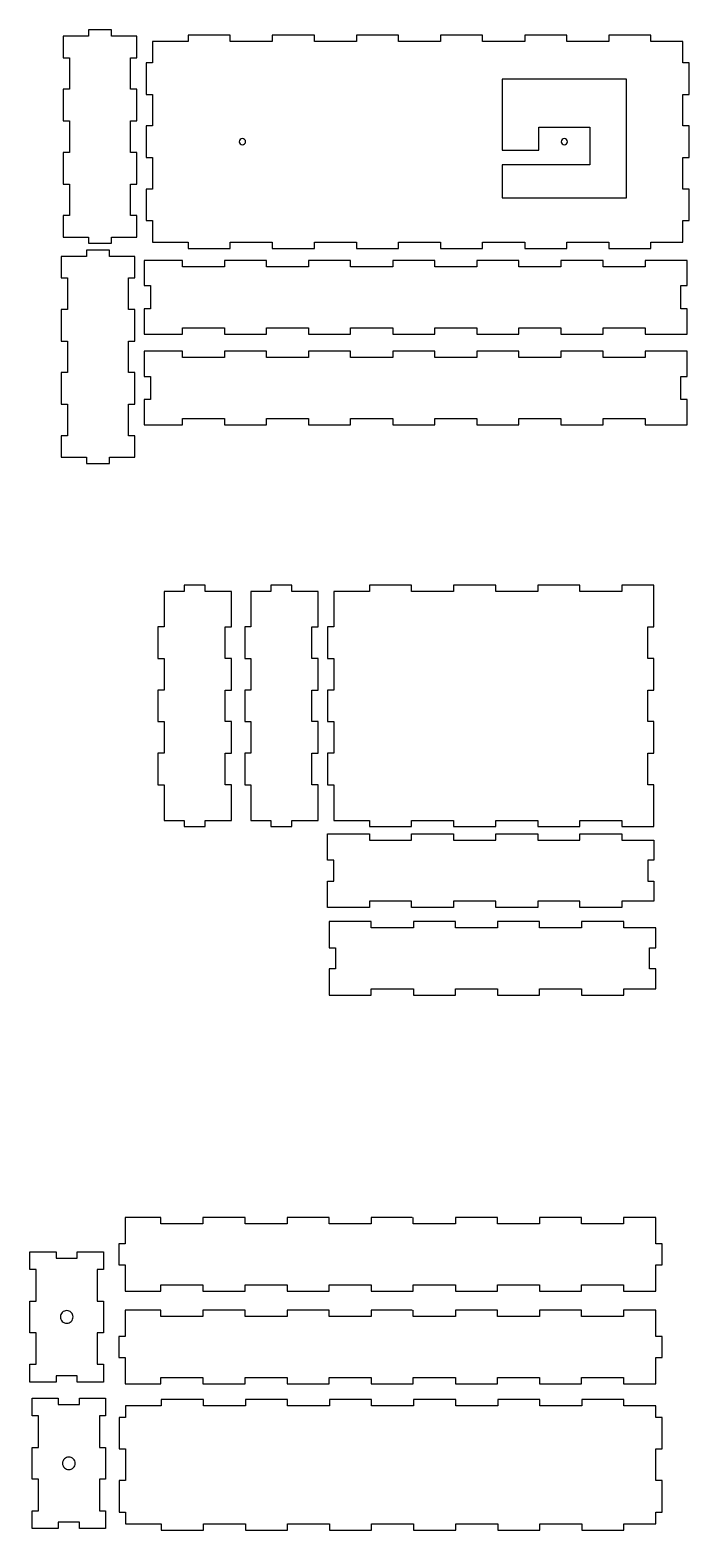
# Model space of a CAD drawing. Extents: x 1595 to 2434, y 672 to 1398.
# Drawn here: x 2120 to 2434, y 672 to 1384 of the extents above; entities that cross this region are included whole.
import ezdxf

# ---------------------------------------------------------------- set-up
doc = ezdxf.new("R2010")
doc.units = 0
doc.layers.add('3MM_CUT', color=5, linetype='CONTINUOUS')
doc.layers.add('CUT_LAST', color=18, linetype='CONTINUOUS')

msp = doc.modelspace()

# ---------------------------------------------------------------- linework, layer by layer
at = {"layer": '3MM_CUT'}
for points in [[(2153.47, 1283.08), (2158.97, 1283.08), (2158.97, 1286.08), (2163.47, 1286.08), (2170.97, 1286.08), (2170.97, 1296.27), (2167.97, 1296.27), (2167.97, 1311.27), (2170.97, 1311.27), (2170.97, 1326.27), (2167.97, 1326.27), (2167.97, 1341.27), (2170.97, 1341.27), (2170.97, 1356.27), (2167.97, 1356.27), (2167.97, 1371.27), (2170.97, 1371.27), (2170.97, 1381.46), (2163.47, 1381.46), (2158.97, 1381.46), (2158.97, 1384.46), (2153.47, 1384.46), (2147.97, 1384.46), (2147.97, 1381.46), (2143.47, 1381.46), (2135.97, 1381.46), (2135.97, 1371.27), (2138.97, 1371.27), (2138.97, 1356.27), (2135.97, 1356.27), (2135.97, 1341.27), (2138.97, 1341.27), (2138.97, 1326.27), (2135.97, 1326.27), (2135.97, 1311.27), (2138.97, 1311.27), (2138.97, 1296.27), (2135.97, 1296.27), (2135.97, 1286.08), (2143.47, 1286.08), (2147.97, 1286.08), (2147.97, 1283.08)], [(2175.44, 1368.87), (2175.44, 1353.87), (2178.44, 1353.87), (2178.44, 1338.87), (2175.44, 1338.87), (2175.44, 1323.87), (2178.44, 1323.87), (2178.44, 1308.87), (2175.44, 1308.87), (2175.44, 1293.87), (2178.44, 1293.87), (2178.44, 1283.69), (2195.44, 1283.69), (2195.44, 1280.69), (2215.44, 1280.69), (2215.44, 1283.69), (2235.44, 1283.69), (2235.44, 1280.69), (2255.44, 1280.69), (2255.44, 1283.69), (2275.44, 1283.69), (2275.44, 1280.69), (2295.44, 1280.69), (2295.44, 1283.69), (2315.44, 1283.69), (2315.44, 1280.69), (2335.44, 1280.69), (2335.44, 1283.69), (2355.44, 1283.69), (2355.44, 1280.69), (2375.44, 1280.69), (2375.44, 1283.69), (2395.44, 1283.69), (2395.44, 1280.69), (2415.44, 1280.69), (2415.44, 1283.69), (2430.57, 1283.69), (2430.57, 1293.87), (2433.57, 1293.87), (2433.57, 1308.87), (2430.57, 1308.87), (2430.57, 1323.87), (2433.57, 1323.87), (2433.57, 1338.87), (2430.57, 1338.87), (2430.57, 1353.87), (2433.57, 1353.87), (2433.57, 1368.87), (2430.57, 1368.87), (2430.57, 1379.06), (2415.44, 1379.06), (2415.44, 1382.06), (2395.44, 1382.06), (2395.44, 1379.06), (2375.44, 1379.06), (2375.44, 1382.06), (2355.44, 1382.06), (2355.44, 1379.06), (2335.44, 1379.06), (2335.44, 1382.06), (2315.44, 1382.06), (2315.44, 1379.06), (2295.44, 1379.06), (2295.44, 1382.06), (2275.44, 1382.06), (2275.44, 1379.06), (2255.44, 1379.06), (2255.44, 1382.06), (2235.44, 1382.06), (2235.44, 1379.06), (2215.44, 1379.06), (2215.44, 1382.06), (2195.44, 1382.06), (2195.44, 1379.06), (2178.44, 1379.06), (2178.44, 1368.87)], [(2362.13, 1338.35), (2362.13, 1338.35), (2386.34, 1338.35), (2386.34, 1320.34), (2344.75, 1320.34), (2344.75, 1304.67), (2403.83, 1304.67), (2403.83, 1361.1), (2344.75, 1361.1), (2344.75, 1348.62), (2344.75, 1327.35), (2362.13, 1327.35)], [(2152.59, 1178.47), (2158.09, 1178.47), (2158.09, 1181.47), (2162.59, 1181.47), (2170.09, 1181.47), (2170.09, 1191.66), (2167.09, 1191.66), (2167.09, 1206.66), (2170.09, 1206.66), (2170.09, 1221.66), (2167.09, 1221.66), (2167.09, 1236.66), (2170.09, 1236.66), (2170.09, 1251.66), (2167.09, 1251.66), (2167.09, 1266.66), (2170.09, 1266.66), (2170.09, 1276.85), (2162.59, 1276.85), (2158.09, 1276.85), (2158.09, 1279.85), (2152.59, 1279.85), (2147.09, 1279.85), (2147.09, 1276.85), (2142.59, 1276.85), (2135.09, 1276.85), (2135.09, 1266.66), (2138.09, 1266.66), (2138.09, 1251.66), (2135.09, 1251.66), (2135.09, 1236.66), (2138.09, 1236.66), (2138.09, 1221.66), (2135.09, 1221.66), (2135.09, 1206.66), (2138.09, 1206.66), (2138.09, 1191.66), (2135.09, 1191.66), (2135.09, 1181.47), (2142.59, 1181.47), (2147.09, 1181.47), (2147.09, 1178.47)], [(2429.69, 1257.48), (2429.69, 1262.98), (2432.69, 1262.98), (2432.69, 1267.48), (2432.69, 1274.98), (2412.69, 1274.98), (2412.69, 1271.98), (2404.28, 1271.98), (2392.69, 1271.98), (2392.69, 1274.98), (2372.69, 1274.98), (2372.69, 1271.98), (2362.45, 1271.98), (2352.69, 1271.98), (2352.69, 1274.98), (2332.69, 1274.98), (2332.69, 1271.98), (2329.2, 1271.98), (2312.69, 1271.98), (2312.69, 1274.98), (2310.92, 1274.98), (2292.69, 1274.98), (2292.69, 1271.98), (2286.63, 1271.98), (2272.69, 1271.98), (2272.69, 1274.98), (2252.69, 1274.98), (2252.69, 1271.98), (2244.8, 1271.98), (2232.69, 1271.98), (2232.69, 1274.98), (2212.69, 1274.98), (2212.69, 1271.98), (2202.97, 1271.98), (2192.69, 1271.98), (2192.69, 1274.98), (2174.56, 1274.98), (2174.56, 1267.48), (2174.56, 1262.98), (2177.56, 1262.98), (2177.56, 1257.48), (2177.56, 1251.98), (2174.56, 1251.98), (2174.56, 1247.48), (2174.56, 1239.98), (2192.69, 1239.98), (2192.69, 1242.98), (2202.97, 1242.98), (2212.69, 1242.98), (2212.69, 1239.98), (2232.69, 1239.98), (2232.69, 1242.98), (2244.8, 1242.98), (2252.69, 1242.98), (2252.69, 1239.98), (2272.69, 1239.98), (2272.69, 1242.98), (2286.63, 1242.98), (2292.69, 1242.98), (2292.69, 1239.98), (2310.92, 1239.98), (2312.69, 1239.98), (2312.69, 1242.98), (2329.2, 1242.98), (2332.69, 1242.98), (2332.69, 1239.98), (2352.69, 1239.98), (2352.69, 1242.98), (2362.45, 1242.98), (2372.69, 1242.98), (2372.69, 1239.98), (2392.69, 1239.98), (2392.69, 1242.98), (2404.28, 1242.98), (2412.69, 1242.98), (2412.69, 1239.98), (2432.69, 1239.98), (2432.69, 1247.48), (2432.69, 1251.98), (2429.69, 1251.98)], [(2429.69, 1214.33), (2429.69, 1219.83), (2432.69, 1219.83), (2432.69, 1224.33), (2432.69, 1231.83), (2412.69, 1231.83), (2412.69, 1228.83), (2404.28, 1228.83), (2392.69, 1228.83), (2392.69, 1231.83), (2372.69, 1231.83), (2372.69, 1228.83), (2362.45, 1228.83), (2352.69, 1228.83), (2352.69, 1231.83), (2332.69, 1231.83), (2332.69, 1228.83), (2329.2, 1228.83), (2312.69, 1228.83), (2312.69, 1231.83), (2310.92, 1231.83), (2292.69, 1231.83), (2292.69, 1228.83), (2286.63, 1228.83), (2272.69, 1228.83), (2272.69, 1231.83), (2252.69, 1231.83), (2252.69, 1228.83), (2244.8, 1228.83), (2232.69, 1228.83), (2232.69, 1231.83), (2212.69, 1231.83), (2212.69, 1228.83), (2202.97, 1228.83), (2192.69, 1228.83), (2192.69, 1231.83), (2174.56, 1231.83), (2174.56, 1224.33), (2174.56, 1219.83), (2177.56, 1219.83), (2177.56, 1214.33), (2177.56, 1208.83), (2174.56, 1208.83), (2174.56, 1204.33), (2174.56, 1196.83), (2192.69, 1196.83), (2192.69, 1199.83), (2202.97, 1199.83), (2212.69, 1199.83), (2212.69, 1196.83), (2232.69, 1196.83), (2232.69, 1199.83), (2244.8, 1199.83), (2252.69, 1199.83), (2252.69, 1196.83), (2272.69, 1196.83), (2272.69, 1199.83), (2286.63, 1199.83), (2292.69, 1199.83), (2292.69, 1196.83), (2310.92, 1196.83), (2312.69, 1196.83), (2312.69, 1199.83), (2329.2, 1199.83), (2332.69, 1199.83), (2332.69, 1196.83), (2352.69, 1196.83), (2352.69, 1199.83), (2362.45, 1199.83), (2372.69, 1199.83), (2372.69, 1196.83), (2392.69, 1196.83), (2392.69, 1199.83), (2404.28, 1199.83), (2412.69, 1199.83), (2412.69, 1196.83), (2432.69, 1196.83), (2432.69, 1204.33), (2432.69, 1208.83), (2429.69, 1208.83)], [(2213.01, 1117.68), (2213.01, 1117.68), (2203.51, 1117.68), (2203.51, 1120.68), (2193.51, 1120.68), (2193.51, 1117.68), (2184.01, 1117.68), (2184.01, 1105.42), (2184.01, 1100.78), (2181.01, 1100.78), (2181.01, 1085.78), (2184.01, 1085.78), (2184.01, 1085.42), (2184.01, 1070.78), (2181.01, 1070.78), (2181.01, 1065.42), (2181.01, 1063.65), (2181.01, 1055.78), (2184.01, 1055.78), (2184.01, 1045.42), (2184.01, 1040.78), (2181.01, 1040.78), (2181.01, 1025.78), (2184.01, 1025.78), (2184.01, 1025.42), (2184.01, 1008.88), (2193.51, 1008.88), (2193.51, 1005.88), (2203.51, 1005.88), (2203.51, 1008.88), (2213.01, 1008.88), (2216.01, 1008.88), (2216.01, 1025.78), (2216.01, 1025.78), (2213.01, 1025.78), (2213.01, 1040.78), (2213.01, 1040.78), (2216.01, 1040.78), (2216.01, 1055.78), (2216.01, 1055.78), (2213.01, 1055.78), (2213.01, 1070.78), (2213.01, 1070.78), (2216.01, 1070.78), (2216.01, 1085.78), (2216.01, 1085.78), (2213.01, 1085.78), (2213.01, 1100.78), (2213.01, 1100.78), (2216.01, 1100.78), (2216.01, 1117.68)], [(2254.3, 1117.68), (2254.3, 1117.68), (2244.8, 1117.68), (2244.8, 1120.68), (2234.8, 1120.68), (2234.8, 1117.68), (2225.3, 1117.68), (2225.3, 1105.42), (2225.3, 1100.78), (2222.3, 1100.78), (2222.3, 1085.78), (2225.3, 1085.78), (2225.3, 1085.42), (2225.3, 1070.78), (2222.3, 1070.78), (2222.3, 1065.42), (2222.3, 1063.65), (2222.3, 1055.78), (2225.3, 1055.78), (2225.3, 1045.42), (2225.3, 1040.78), (2222.3, 1040.78), (2222.3, 1025.78), (2225.3, 1025.78), (2225.3, 1025.42), (2225.3, 1008.88), (2234.8, 1008.88), (2234.8, 1005.88), (2244.8, 1005.88), (2244.8, 1008.88), (2254.3, 1008.88), (2257.3, 1008.88), (2257.3, 1025.78), (2257.3, 1025.78), (2254.3, 1025.78), (2254.3, 1040.78), (2254.3, 1040.78), (2257.3, 1040.78), (2257.3, 1055.78), (2257.3, 1055.78), (2254.3, 1055.78), (2254.3, 1070.78), (2254.3, 1070.78), (2257.3, 1070.78), (2257.3, 1085.78), (2257.3, 1085.78), (2254.3, 1085.78), (2254.3, 1100.78), (2254.3, 1100.78), (2257.3, 1100.78), (2257.3, 1117.68)], [(2261.68, 1100.78), (2261.68, 1085.78), (2264.68, 1085.78), (2264.68, 1070.78), (2261.68, 1070.78), (2261.68, 1055.78), (2264.68, 1055.78), (2264.68, 1040.78), (2261.68, 1040.78), (2261.68, 1025.78), (2264.68, 1025.78), (2264.68, 1008.88), (2281.65, 1008.88), (2281.65, 1005.88), (2301.65, 1005.88), (2301.65, 1008.88), (2321.65, 1008.88), (2321.65, 1005.88), (2341.65, 1005.88), (2341.65, 1008.88), (2361.65, 1008.88), (2361.65, 1005.88), (2381.65, 1005.88), (2381.65, 1008.88), (2401.65, 1008.88), (2401.65, 1005.88), (2416.91, 1005.88), (2416.91, 1025.78), (2413.91, 1025.78), (2413.91, 1040.78), (2416.91, 1040.78), (2416.91, 1055.78), (2413.91, 1055.78), (2413.91, 1070.78), (2416.91, 1070.78), (2416.91, 1085.78), (2413.91, 1085.78), (2413.91, 1100.78), (2416.91, 1100.78), (2416.91, 1120.68), (2401.65, 1120.68), (2401.65, 1117.68), (2381.65, 1117.68), (2381.65, 1120.68), (2361.65, 1120.68), (2361.65, 1117.68), (2341.65, 1117.68), (2341.65, 1120.68), (2321.65, 1120.68), (2321.65, 1117.68), (2301.65, 1117.68), (2301.65, 1120.68), (2281.65, 1120.68), (2281.65, 1117.68), (2264.68, 1117.68), (2264.68, 1100.78)], [(2277.19, 1002.51), (2281.65, 1002.51), (2281.65, 999.51), (2293.76, 999.51), (2301.65, 999.51), (2301.65, 1002.51), (2321.65, 1002.51), (2321.65, 999.51), (2335.59, 999.51), (2341.65, 999.51), (2341.65, 1002.51), (2359.87, 1002.51), (2361.65, 1002.51), (2361.65, 999.51), (2378.16, 999.51), (2381.65, 999.51), (2381.65, 1002.51), (2401.65, 1002.51), (2401.65, 999.51), (2411.4, 999.51), (2416.91, 999.51), (2416.91, 990.01), (2413.91, 990.01), (2413.91, 980.01), (2416.91, 980.01), (2416.91, 970.51), (2411.4, 970.51), (2401.65, 970.51), (2401.65, 967.51), (2381.65, 967.51), (2381.65, 970.51), (2378.16, 970.51), (2361.65, 970.51), (2361.65, 967.51), (2359.87, 967.51), (2341.65, 967.51), (2341.65, 970.51), (2335.59, 970.51), (2321.65, 970.51), (2321.65, 967.51), (2301.65, 967.51), (2301.65, 970.51), (2293.76, 970.51), (2281.65, 970.51), (2281.65, 967.51), (2277.19, 967.51), (2268.9, 967.51), (2261.68, 967.51), (2261.68, 980.01), (2264.68, 980.01), (2264.68, 990.01), (2261.68, 990.01), (2261.68, 1002.51), (2268.9, 1002.51)], [(2278.06, 925.79), (2282.52, 925.79), (2282.52, 928.79), (2294.63, 928.79), (2302.52, 928.79), (2302.52, 925.79), (2322.52, 925.79), (2322.52, 928.79), (2336.46, 928.79), (2342.52, 928.79), (2342.52, 925.79), (2360.75, 925.79), (2362.52, 925.79), (2362.52, 928.79), (2379.03, 928.79), (2382.52, 928.79), (2382.52, 925.79), (2402.52, 925.79), (2402.52, 928.79), (2412.28, 928.79), (2417.78, 928.79), (2417.78, 938.29), (2414.78, 938.29), (2414.78, 948.29), (2417.78, 948.29), (2417.78, 957.79), (2412.28, 957.79), (2402.52, 957.79), (2402.52, 960.79), (2382.52, 960.79), (2382.52, 957.79), (2379.03, 957.79), (2362.52, 957.79), (2362.52, 960.79), (2360.75, 960.79), (2342.52, 960.79), (2342.52, 957.79), (2336.46, 957.79), (2322.52, 957.79), (2322.52, 960.79), (2302.52, 960.79), (2302.52, 957.79), (2294.63, 957.79), (2282.52, 957.79), (2282.52, 960.79), (2278.06, 960.79), (2269.78, 960.79), (2262.55, 960.79), (2262.55, 948.29), (2265.55, 948.29), (2265.55, 938.29), (2262.55, 938.29), (2262.55, 925.79), (2269.78, 925.79)], [(2123.22, 750.41), (2123.22, 751.06), (2123.22, 765.41), (2120.22, 765.41), (2120.22, 771.06), (2120.22, 772.83), (2120.22, 780.41), (2123.22, 780.41), (2123.22, 791.06), (2123.22, 795.41), (2120.22, 795.41), (2120.22, 803.9), (2132.72, 803.9), (2132.72, 800.9), (2142.72, 800.9), (2142.72, 803.9), (2155.22, 803.9), (2155.22, 795.41), (2152.22, 795.41), (2152.22, 791.06), (2152.22, 780.41), (2155.22, 780.41), (2155.22, 772.83), (2155.22, 771.06), (2155.22, 765.41), (2152.22, 765.41), (2152.22, 751.06), (2152.22, 750.41), (2155.22, 750.41), (2155.22, 741.91), (2142.72, 741.91), (2142.72, 744.91), (2132.72, 744.91), (2132.72, 741.91), (2120.22, 741.91), (2120.22, 750.41)], [(2124.2, 680.82), (2124.2, 681.48), (2124.2, 695.82), (2121.2, 695.82), (2121.2, 701.48), (2121.2, 703.25), (2121.2, 710.82), (2124.2, 710.82), (2124.2, 721.48), (2124.2, 725.82), (2121.2, 725.82), (2121.2, 734.32), (2133.7, 734.32), (2133.7, 731.32), (2143.7, 731.32), (2143.7, 734.32), (2156.2, 734.32), (2156.2, 725.82), (2153.2, 725.82), (2153.2, 721.48), (2153.2, 710.82), (2156.2, 710.82), (2156.2, 703.25), (2156.2, 701.48), (2156.2, 695.82), (2153.2, 695.82), (2153.2, 681.48), (2153.2, 680.82), (2156.2, 680.82), (2156.2, 672.33), (2143.7, 672.33), (2143.7, 675.33), (2133.7, 675.33), (2133.7, 672.33), (2121.2, 672.33), (2121.2, 680.82)], [(2162.68, 725.14), (2162.68, 710.14), (2165.68, 710.14), (2165.68, 695.14), (2162.68, 695.14), (2162.68, 680.14), (2165.68, 680.14), (2165.68, 674.64), (2182.65, 674.64), (2182.65, 671.64), (2202.65, 671.64), (2202.65, 674.64), (2222.65, 674.64), (2222.65, 671.64), (2242.65, 671.64), (2242.65, 674.64), (2262.65, 674.64), (2262.65, 671.64), (2282.65, 671.64), (2282.65, 674.64), (2302.65, 674.64), (2302.65, 671.64), (2322.65, 671.64), (2322.65, 674.64), (2342.65, 674.64), (2342.65, 671.64), (2362.65, 671.64), (2362.65, 674.64), (2382.65, 674.64), (2382.65, 671.64), (2402.65, 671.64), (2402.65, 674.64), (2417.75, 674.64), (2417.75, 680.14), (2420.75, 680.14), (2420.75, 695.14), (2417.75, 695.14), (2417.75, 710.14), (2420.75, 710.14), (2420.75, 725.14), (2417.75, 725.14), (2417.75, 730.63), (2402.65, 730.63), (2402.65, 733.63), (2382.65, 733.63), (2382.65, 730.63), (2362.65, 730.63), (2362.65, 733.63), (2342.65, 733.63), (2342.65, 730.63), (2322.65, 730.63), (2322.65, 733.63), (2302.65, 733.63), (2302.65, 730.63), (2282.65, 730.63), (2282.65, 733.63), (2262.65, 733.63), (2262.65, 730.63), (2242.65, 730.63), (2242.65, 733.63), (2222.65, 733.63), (2222.65, 730.63), (2202.65, 730.63), (2202.65, 733.63), (2182.65, 733.63), (2182.65, 730.63), (2165.68, 730.63), (2165.68, 725.14)]]:
    msp.add_lwpolyline(points, close=True, dxfattribs=at)
for points in [[(2221.23, 1332.87, 0.414214), (2219.73, 1331.37, 0.414214), (2221.23, 1329.87, 0.414214), (2222.73, 1331.37, 0.414214)], [(2374.29, 1332.87, 0.414214), (2372.79, 1331.37, 0.414214), (2374.29, 1329.87, 0.414214), (2375.79, 1331.37, 0.414214)], [(2137.72, 775.91, 0.414214), (2134.72, 772.91, 0.414214), (2137.72, 769.91, 0.414214), (2140.72, 772.91, 0.414214)], [(2138.7, 706.32, 0.414214), (2135.7, 703.32, 0.414214), (2138.7, 700.32, 0.414214), (2141.7, 703.32, 0.414214)]]:
    msp.add_lwpolyline(points, format="xyb", close=True, dxfattribs=at)
for points in [[(2301.87, 820.08), (2282.47, 820.08), (2282.47, 817.08), (2278.98, 817.08), (2262.47, 817.08), (2262.47, 820.08), (2260.69, 820.08), (2242.47, 820.08), (2242.47, 817.08), (2236.41, 817.08), (2222.47, 817.08), (2222.47, 820.08), (2202.47, 820.08), (2202.47, 817.08), (2194.58, 817.08), (2182.47, 817.08), (2182.47, 820.08), (2165.5, 820.08), (2165.5, 807.58), (2162.5, 807.58), (2162.5, 797.58), (2165.5, 797.58), (2165.5, 785.08), (2182.47, 785.08), (2182.47, 788.08), (2194.58, 788.08), (2202.47, 788.08), (2202.47, 785.08), (2222.47, 785.08), (2222.47, 788.08), (2236.41, 788.08), (2242.47, 788.08), (2242.47, 785.08), (2260.69, 785.08), (2262.47, 785.08), (2262.47, 788.08), (2278.98, 788.08), (2282.47, 788.08), (2282.47, 785.08), (2302.47, 785.08), (2302.47, 788.08), (2314.58, 788.08), (2322.47, 788.08), (2322.47, 785.08), (2342.47, 785.08), (2342.47, 788.08), (2356.41, 788.08), (2362.47, 788.08), (2362.47, 785.08), (2380.69, 785.08), (2382.47, 785.08), (2382.47, 788.08), (2398.98, 788.08), (2402.47, 788.08), (2402.47, 785.08), (2417.75, 785.08), (2417.75, 797.58), (2420.75, 797.58), (2420.75, 807.58), (2417.75, 807.58), (2417.75, 820.08), (2402.47, 820.08), (2402.47, 817.08), (2398.98, 817.08), (2382.47, 817.08), (2382.47, 820.08), (2380.69, 820.08), (2362.47, 820.08), (2362.47, 817.08), (2356.41, 817.08), (2342.47, 817.08), (2342.47, 820.08), (2322.47, 820.08), (2322.47, 817.08), (2314.58, 817.08), (2302.47, 817.08), (2302.47, 820.08)], [(2301.87, 776.04), (2282.47, 776.04), (2282.47, 773.04), (2278.98, 773.04), (2262.47, 773.04), (2262.47, 776.04), (2260.69, 776.04), (2242.47, 776.04), (2242.47, 773.04), (2236.41, 773.04), (2222.47, 773.04), (2222.47, 776.04), (2202.47, 776.04), (2202.47, 773.04), (2194.58, 773.04), (2182.47, 773.04), (2182.47, 776.04), (2165.5, 776.04), (2165.5, 763.54), (2162.5, 763.54), (2162.5, 753.54), (2165.5, 753.54), (2165.5, 741.04), (2182.47, 741.04), (2182.47, 744.04), (2194.58, 744.04), (2202.47, 744.04), (2202.47, 741.04), (2222.47, 741.04), (2222.47, 744.04), (2236.41, 744.04), (2242.47, 744.04), (2242.47, 741.04), (2260.69, 741.04), (2262.47, 741.04), (2262.47, 744.04), (2278.98, 744.04), (2282.47, 744.04), (2282.47, 741.04), (2302.47, 741.04), (2302.47, 744.04), (2314.58, 744.04), (2322.47, 744.04), (2322.47, 741.04), (2342.47, 741.04), (2342.47, 744.04), (2356.41, 744.04), (2362.47, 744.04), (2362.47, 741.04), (2380.69, 741.04), (2382.47, 741.04), (2382.47, 744.04), (2398.98, 744.04), (2402.47, 744.04), (2402.47, 741.04), (2417.75, 741.04), (2417.75, 753.54), (2420.75, 753.54), (2420.75, 763.54), (2417.75, 763.54), (2417.75, 776.04), (2402.47, 776.04), (2402.47, 773.04), (2398.98, 773.04), (2382.47, 773.04), (2382.47, 776.04), (2380.69, 776.04), (2362.47, 776.04), (2362.47, 773.04), (2356.41, 773.04), (2342.47, 773.04), (2342.47, 776.04), (2322.47, 776.04), (2322.47, 773.04), (2314.58, 773.04), (2302.47, 773.04), (2302.47, 776.04)]]:
    msp.add_lwpolyline(points, dxfattribs=at)
at = {"layer": 'CUT_LAST'}
msp.add_lwpolyline([(2374.29, 1332.87, 0.414214), (2372.79, 1331.37, 0.414214), (2374.29, 1329.87, 0.414214), (2375.79, 1331.37, 0.414214)], format="xyb", close=True, dxfattribs=at)

doc.saveas('drawing.dxf')
